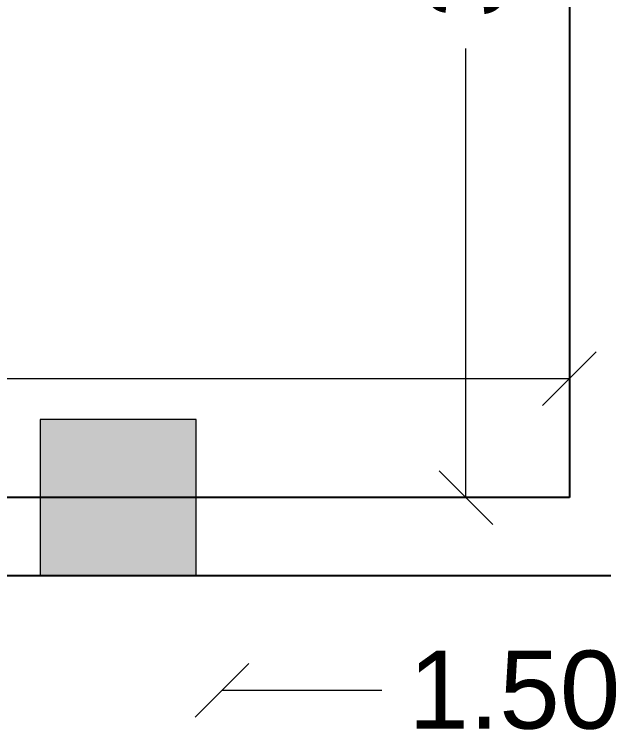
# Model space of a CAD drawing. Header units: metres. Extents: x -355 to 973, y -73 to 238.
# Drawn here: x -275.464 to -273.953, y 97.461 to 99.324 of the extents above; entities that cross this region are included whole.
import ezdxf

# ---------------------------------------------------------------- set-up
doc = ezdxf.new("R2010")
doc.units = ezdxf.units.M
doc.header["$LTSCALE"] = 3
doc.header["$MEASUREMENT"] = 0
doc.linetypes.add('1', pattern=[30, 6, 6, 6, 6, 6])
doc.linetypes.add('ACAD_ISO02W100', pattern=[15, 12, -3])
doc.layers.add('4', color=4, linetype='ACAD_ISO02W100')
doc.layers.add('alaem', color=230, linetype='Continuous', lineweight=5)
doc.styles.get("Standard").update_dxf_attribs({"font": 'arial.ttf'})
doc.dimstyles.new('ahmad', dxfattribs={"dimtxt": 0.2, "dimasz": 0.1375, "dimexe": 0, "dimexo": 0.0625, "dimgap": 0.09, "dimtad": 0, "dimzin": 0, "dimdsep": 46, "dimtxsty": 'Standard', "dimblk": 'OBLIQUE', "dimcen": 0.09, "dimclrd": 245, "dimclrt": 61, "dimadec": 0, "dimazin": 0, "dimtfac": 1, "dimtofl": 0, "dimtmove": 0, "dimatfit": 3, "dimldrblk": 'OBLIQUE', "dimfxl": 0, "dimfxlon": 1, "dimtolj": 1, "dimtzin": 0, "dimlwd": 13, "dimarcsym": 0})

# ---------------------------------------------------------------- blocks, each defined once
blk = doc.blocks.new('fghhyh')
at = {"layer": 'alaem', "linetype": '1'}
h = blk.add_hatch(color=256, dxfattribs=at)
h.dxf.hatch_style = 1
h.paths.add_polyline_path([(280.3961, 190.2964), (280.3961, 190.6964), (279.9961, 190.6964), (279.9961, 190.2964)])
blk.add_lwpolyline([(279.9961, 190.6964), (279.9961, 190.2964), (280.3961, 190.2964), (280.3961, 190.6964)], close=True, dxfattribs=at)
blk = doc.blocks.new('_Oblique')
at = {"color": 0, "linetype": 'ByBlock', "lineweight": -2}
blk.add_line((-0.5, -0.5), (0.5, 0.5), dxfattribs=at)
blk = doc.blocks.new('*D585')
at = {"color": 245, "lineweight": 13, "transparency": 16777216}
for p, q in [((-274.9317, 97.5926), (-274.5217, 97.5926)), ((-273.4317, 97.5926), (-273.8417, 97.5926))]:
    blk.add_line(p, q, dxfattribs=at)
at = {"layer": 'Defpoints', "color": 0, "transparency": 16777216}
for p in [(-274.9317, 97.8361), (-273.4317, 97.8361), (-273.4317, 97.5926)]:
    blk.add_point(p, dxfattribs=at)
at = {"color": 245, "lineweight": 13, "transparency": 16777216, "xscale": 0.1375, "yscale": 0.1375, "zscale": 0.1375, "rotation": 180}
blk.add_blockref('_Oblique', (-274.9317, 97.5926), dxfattribs=at)
at = {"color": 245, "lineweight": 13, "transparency": 16777216, "xscale": 0.1375, "yscale": 0.1375, "zscale": 0.1375}
blk.add_blockref('_Oblique', (-273.4317, 97.5926), dxfattribs=at)
at = {"color": 61, "transparency": 16777216, "insert": (-274.1817, 97.5926), "char_height": 0.2, "attachment_point": 5}
blk.add_mtext('\\A1;1.50', dxfattribs=at)
blk = doc.blocks.new('*D625')
at = {"layer": '4', "color": 245, "lineweight": 13, "transparency": 16777216}
for p, q in [((-278.0407, 98.3905), (-276.3941, 98.3905)), ((-274.0407, 98.3905), (-275.6873, 98.3905))]:
    blk.add_line(p, q, dxfattribs=at)
at = {"layer": 'Defpoints', "color": 0, "transparency": 16777216}
for p in [(-278.0407, 98.3905), (-278.0407, 98.0861), (-274.0407, 98.0861)]:
    blk.add_point(p, dxfattribs=at)
at = {"layer": '4', "color": 245, "lineweight": 13, "transparency": 16777216, "xscale": 0.1375, "yscale": 0.1375, "zscale": 0.1375, "rotation": 180}
blk.add_blockref('_Oblique', (-278.0407, 98.3905), dxfattribs=at)
at = {"layer": '4', "color": 245, "lineweight": 13, "transparency": 16777216, "xscale": 0.1375, "yscale": 0.1375, "zscale": 0.1375}
blk.add_blockref('_Oblique', (-274.0407, 98.3905), dxfattribs=at)
at = {"layer": '4', "color": 61, "transparency": 16777216, "insert": (-276.0407, 98.3905), "char_height": 0.2, "attachment_point": 5}
blk.add_mtext('\\A1;4.00', dxfattribs=at)
blk = doc.blocks.new('*D654')
at = {"color": 245, "lineweight": 13, "transparency": 16777216}
for p, q in [((-274.3058, 101.0861), (-274.3058, 99.9355)), ((-274.3058, 98.0861), (-274.3058, 99.2368))]:
    blk.add_line(p, q, dxfattribs=at)
at = {"layer": 'Defpoints', "color": 0, "transparency": 16777216}
for p in [(-274.0407, 101.0861), (-274.3058, 98.0861), (-274.0407, 98.0861)]:
    blk.add_point(p, dxfattribs=at)
at = {"color": 245, "lineweight": 13, "transparency": 16777216, "xscale": 0.1375, "yscale": 0.1375, "zscale": 0.1375}
for p, rotation in [((-274.3058, 101.0861), 90), ((-274.3058, 98.0861), 270)]:
    blk.add_blockref('_Oblique', p, dxfattribs=dict(at, rotation=rotation))
at = {"color": 61, "transparency": 16777216, "insert": (-274.3058, 99.5861), "char_height": 0.2, "attachment_point": 5, "rotation": 90}
blk.add_mtext('\\A1;3.00', dxfattribs=at)

msp = doc.modelspace()

# ---------------------------------------------------------------- linework, layer by layer
for p, q in [((-274.0407, 98.0861), (-283.5719, 98.0861)), ((-283.9719, 97.8861), (-271.0949, 97.8861))]:
    msp.add_line(p, q)
at = {"layer": '4', "color": 0}
msp.add_line((-274.0407, 101.0861), (-274.0407, 98.0861), dxfattribs=at)

# ---------------------------------------------------------------- block references
at = {"layer": 'alaem', "linetype": '1'}
msp.add_blockref('fghhyh', (-555.394, -92.4103), dxfattribs=at)

# ---------------------------------------------------------------- dimensions: what is measured, and where the dimension line sits
dim = msp.add_linear_dim(base=(-274.3058, 98.0861), p1=(-274.0407, 101.0861), p2=(-274.0407, 98.0861), angle=90, dimstyle='ahmad')
dim.commit()
dim.dimension.update_dxf_attribs({"geometry": '*D654', "text_midpoint": (-274.3058, 99.5861)})
dim = msp.add_linear_dim(base=(-273.4317, 97.5926), p1=(-274.9317, 97.8361), p2=(-273.4317, 97.8361), dimstyle='ahmad')
dim.commit()
dim.dimension.update_dxf_attribs({"geometry": '*D585', "text_midpoint": (-274.1817, 97.5926)})
at = {"layer": '4', "color": 0}
dim = msp.add_linear_dim(base=(-278.0407, 98.3905), p1=(-274.0407, 98.0861), p2=(-278.0407, 98.0861), dimstyle='ahmad', dxfattribs=at)
dim.commit()
dim.dimension.update_dxf_attribs({"geometry": '*D625', "text_midpoint": (-276.0407, 98.3905)})

doc.saveas('drawing.dxf')
